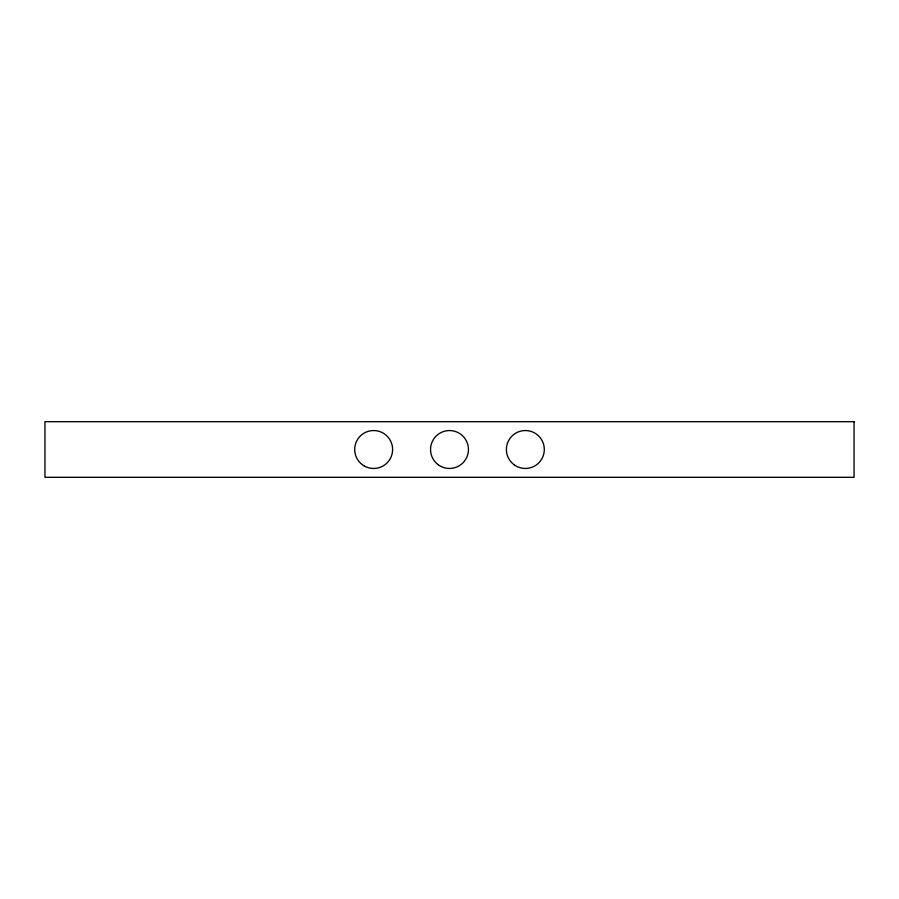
<?xml version="1.0" encoding="UTF-8"?>
<svg xmlns="http://www.w3.org/2000/svg" width="899" height="899" viewBox="0 0 899 899"><rect width="100%" height="100%" fill="white"/><g stroke="black" fill="none" stroke-linecap="round" stroke-linejoin="round"><path stroke-width="1.35" d="M854.05 421.687L44.95 421.687L44.95 477.313L854.05 477.313L854.05 421.687M438.454 464.918A18.969 18.969 0 0 0 468.368 451.354A18.969 18.969 0 0 0 441.679 432.228A18.969 18.969 0 0 0 438.454 464.918M514.307 464.918A18.969 18.969 0 0 0 544.221 451.354A18.969 18.969 0 0 0 517.532 432.228A18.969 18.969 0 0 0 514.307 464.918M364.162 465.918A18.969 18.969 0 0 0 392.616 449.5A18.969 18.969 0 0 0 364.162 433.082A18.969 18.969 0 0 0 364.162 465.918"/></g></svg>
